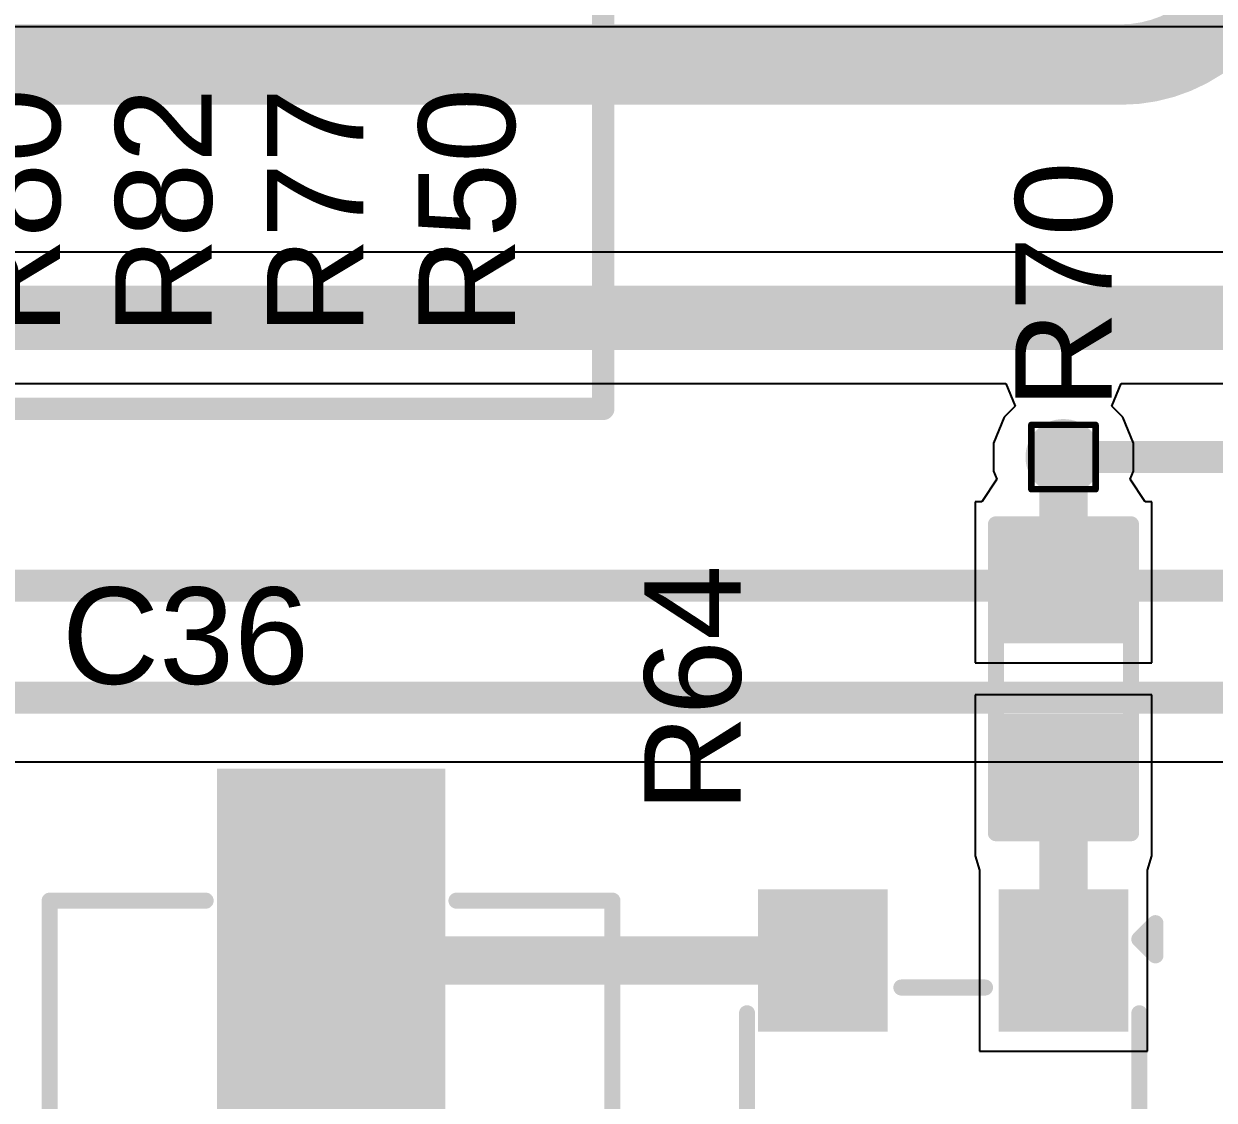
# Model space of a CAD drawing. Header units: inches. Extents: x -40 to 219, y 2 to 133.
# Drawn here: x 45.91 to 55.31, y 30.26 to 38.76 of the extents above; entities that cross this region are included whole.
import ezdxf

# ---------------------------------------------------------------- set-up
doc = ezdxf.new("R2010")
doc.units = ezdxf.units.IN
for name, color, linetype in [('Bottom Layer', 5, 'Continuous'), ('Drill Drawing', 1, 'Continuous'), ('Top Layer', 1, 'Continuous'), ('Top Overlay', 2, 'Continuous'), ('Top Paste', 8, 'Continuous'), ('Top Solder', 216, 'Continuous'), ('Via Holes', 16, 'Continuous')]:
    doc.layers.add(name, color=color, linetype=linetype)
doc.styles.add('Arial', font='', dxfattribs={"height": 0.2})
doc.styles.get('Arial').set_extended_font_data('Arial')

# ---------------------------------------------------------------- blocks, each defined once
blk = doc.blocks.new('R___0603_48')
at = {"layer": 'Top Layer'}
for points in [[(-0.3809999999999999, 0.4445), (-0.3809999999999999, -0.4445), (-1.143, -0.4445), (-1.143, 0.4445)], [(1.143, 0.4445), (1.143, -0.4445), (0.3809999999999999, -0.4445), (0.3809999999999999, 0.4445)]]:
    blk.add_hatch(color=1, dxfattribs=at).paths.add_polyline_path(points)
at = {"layer": 'Top Paste'}
for points in [[(-0.3809999999999999, 0.4445), (-0.3809999999999999, -0.4445), (-1.143, -0.4445), (-1.143, 0.4445)], [(1.143, 0.4445), (1.143, -0.4445), (0.3809999999999999, -0.4445), (0.3809999999999999, 0.4445)]]:
    blk.add_hatch(color=8, dxfattribs=at).paths.add_polyline_path(points)
at = {"layer": 'Top Solder'}
for points in [[(-0.2794, 0.5460999999999999), (-0.2794, -0.5460999999999999), (-1.2446, -0.5460999999999999), (-1.2446, 0.5460999999999999)], [(1.2446, 0.5460999999999999), (1.2446, -0.5460999999999999), (0.2794, -0.5460999999999999), (0.2794, 0.5460999999999999)]]:
    blk.add_hatch(color=216, dxfattribs=at).paths.add_polyline_path(points)
at = {"layer": 'Top Overlay'}
for points in [[(-1.2192, 0.5334, 0.127, 0.127, 0), (1.2192, 0.5334, 0.127, 0.127, 0)], [(-1.2192, 0.5334, 0.127, 0.127, 0), (-1.2192, -0.5334, 0.127, 0.127, 0)], [(1.2192, 0.5334, 0.127, 0.127, 0), (1.2192, -0.5334, 0.127, 0.127, 0)], [(-1.2192, -0.5334, 0.127, 0.127, 0), (1.2192, -0.5334, 0.127, 0.127, 0)]]:
    blk.add_lwpolyline(points, format="xyseb", dxfattribs=at)
for points in [[(-1.25095, 0.5334, 0.0635, 0.0635, 1), (-1.18745, 0.5334, 0.0635, 0.0635, 1)], [(-1.25095, 0.5334, 0.0635, 0.0635, 1), (-1.18745, 0.5334, 0.0635, 0.0635, 1)], [(1.18745, 0.5334, 0.0635, 0.0635, 1), (1.25095, 0.5334, 0.0635, 0.0635, 1)], [(1.18745, 0.5334, 0.0635, 0.0635, 1), (1.25095, 0.5334, 0.0635, 0.0635, 1)], [(-1.25095, -0.5334, 0.0635, 0.0635, 1), (-1.18745, -0.5334, 0.0635, 0.0635, 1)], [(-1.25095, -0.5334, 0.0635, 0.0635, 1), (-1.18745, -0.5334, 0.0635, 0.0635, 1)], [(1.18745, -0.5334, 0.0635, 0.0635, 1), (1.25095, -0.5334, 0.0635, 0.0635, 1)], [(1.18745, -0.5334, 0.0635, 0.0635, 1), (1.25095, -0.5334, 0.0635, 0.0635, 1)]]:
    blk.add_lwpolyline(points, format="xyseb", close=True, dxfattribs=at)
blk = doc.blocks.new('SOT_23_117')
at = {"layer": 'Top Layer'}
for points in [[(-0.41000045, 1.46000089), (0.41000045, 1.46000089), (0.41000045, 0.54000019), (-0.41000045, 0.54000019)], [(-1.36000109, -0.54000019), (-0.54000019, -0.54000019), (-0.54000019, -1.46000089), (-1.36000109, -1.46000089)], [(0.54000019, -0.54000019), (1.36000109, -0.54000019), (1.36000109, -1.46000089), (0.54000019, -1.46000089)]]:
    blk.add_hatch(color=1, dxfattribs=at).paths.add_polyline_path(points)
at = {"layer": 'Top Paste'}
for points in [[(-0.41000045, 1.46000089), (0.41000045, 1.46000089), (0.41000045, 0.54000019), (-0.41000045, 0.54000019)], [(-1.36000109, -0.54000019), (-0.54000019, -0.54000019), (-0.54000019, -1.46000089), (-1.36000109, -1.46000089)], [(0.54000019, -0.54000019), (1.36000109, -0.54000019), (1.36000109, -1.46000089), (0.54000019, -1.46000089)]]:
    blk.add_hatch(color=8, dxfattribs=at).paths.add_polyline_path(points)
at = {"layer": 'Top Solder'}
for points in [[(-0.51160045, 1.56160089), (0.51160045, 1.56160089), (0.51160045, 0.43840019), (-0.51160045, 0.43840019)], [(-1.46160109, -0.43840019), (-0.43840019, -0.43840019), (-0.43840019, -1.56160089), (-1.46160109, -1.56160089)], [(0.43840019, -0.43840019), (1.46160109, -0.43840019), (1.46160109, -1.56160089), (0.43840019, -1.56160089)]]:
    blk.add_hatch(color=216, dxfattribs=at).paths.add_polyline_path(points)
at = {"layer": 'Top Overlay'}
for points in [[(-0.5588, 0.8128, 0.127, 0.127, 0), (-1.54940254, 0.8127974599999999, 0.127, 0.127, 0)], [(-1.5494, -0.5841999999999999, 0.127, 0.127, 0), (-1.54940254, 0.8127974599999999, 0.127, 0.127, 0)], [(1.54940254, 0.8127974599999999, 0.127, 0.127, 0), (0.5588, 0.8128, 0.127, 0.127, 0)], [(1.54940254, 0.8127974599999999, 0.127, 0.127, 0), (1.5494, -0.5841999999999999, 0.127, 0.127, 0)], [(0.3302, -0.7874, 0.127, 0.127, 0), (-0.3302, -0.7874, 0.127, 0.127, 0)], [(-1.5494, -1.1684, 0.127, 0.127, 0), (-1.6764, -1.0414, 0.127, 0.127, 0)], [(-1.6764, -1.0414, 0.127, 0.127, 0), (-1.6764, -1.29540254, 0.127, 0.127, 0)], [(-1.5494, -1.1684, 0.127, 0.127, 0), (-1.6764, -1.29540254, 0.127, 0.127, 0)]]:
    blk.add_lwpolyline(points, format="xyseb", dxfattribs=at)
for points in [[(-1.58115254, 0.8127974599999999, 0.0635, 0.0635, 1), (-1.51765254, 0.8127974599999999, 0.0635, 0.0635, 1)], [(-1.58115254, 0.8127974599999999, 0.0635, 0.0635, 1), (-1.51765254, 0.8127974599999999, 0.0635, 0.0635, 1)], [(-0.5905499999999999, 0.8128, 0.0635, 0.0635, 1), (-0.52705, 0.8128, 0.0635, 0.0635, 1)], [(0.52705, 0.8128, 0.0635, 0.0635, 1), (0.5905499999999999, 0.8128, 0.0635, 0.0635, 1)], [(1.51765254, 0.8127974599999999, 0.0635, 0.0635, 1), (1.58115254, 0.8127974599999999, 0.0635, 0.0635, 1)], [(1.51765254, 0.8127974599999999, 0.0635, 0.0635, 1), (1.58115254, 0.8127974599999999, 0.0635, 0.0635, 1)], [(-1.58115, -0.5841999999999999, 0.0635, 0.0635, 1), (-1.51765, -0.5841999999999999, 0.0635, 0.0635, 1)], [(1.51765, -0.5841999999999999, 0.0635, 0.0635, 1), (1.58115, -0.5841999999999999, 0.0635, 0.0635, 1)], [(-0.36195, -0.7874, 0.0635, 0.0635, 1), (-0.29845, -0.7874, 0.0635, 0.0635, 1)], [(0.29845, -0.7874, 0.0635, 0.0635, 1), (0.36195, -0.7874, 0.0635, 0.0635, 1)], [(-1.70815, -1.0414, 0.0635, 0.0635, 1), (-1.64465, -1.0414, 0.0635, 0.0635, 1)], [(-1.70815, -1.0414, 0.0635, 0.0635, 1), (-1.64465, -1.0414, 0.0635, 0.0635, 1)], [(-1.58115, -1.1684, 0.0635, 0.0635, 1), (-1.51765, -1.1684, 0.0635, 0.0635, 1)], [(-1.58115, -1.1684, 0.0635, 0.0635, 1), (-1.51765, -1.1684, 0.0635, 0.0635, 1)], [(-1.70815, -1.29540254, 0.0635, 0.0635, 1), (-1.64465, -1.29540254, 0.0635, 0.0635, 1)], [(-1.70815, -1.29540254, 0.0635, 0.0635, 1), (-1.64465, -1.29540254, 0.0635, 0.0635, 1)]]:
    blk.add_lwpolyline(points, format="xyseb", close=True, dxfattribs=at)
blk = doc.blocks.new('RVT1E100M0405__176')
at = {"layer": 'Top Layer'}
for points in [[(-3.09999888, 0.7999996699999999), (-0.499999, 0.7999996699999999), (-0.499999, -0.7999996699999999), (-3.09999888, -0.7999996699999999)], [(0.50000154, 0.7999996699999999), (3.10000142, 0.7999996699999999), (3.10000142, -0.7999996699999999), (0.50000154, -0.7999996699999999)]]:
    blk.add_hatch(color=1, dxfattribs=at).paths.add_polyline_path(points)
at = {"layer": 'Top Paste'}
for points in [[(-3.09999888, 0.7999996699999999), (-0.499999, 0.7999996699999999), (-0.499999, -0.7999996699999999), (-3.09999888, -0.7999996699999999)], [(0.50000154, 0.7999996699999999), (3.10000142, 0.7999996699999999), (3.10000142, -0.7999996699999999), (0.50000154, -0.7999996699999999)]]:
    blk.add_hatch(color=8, dxfattribs=at).paths.add_polyline_path(points)
at = {"layer": 'Top Solder'}
for points in [[(-3.20159888, 0.90159967), (-0.398399, 0.90159967), (-0.398399, -0.90159967), (-3.20159888, -0.90159967)], [(0.39840154, 0.90159967), (3.20160142, 0.90159967), (3.20160142, -0.90159967), (0.39840154, -0.90159967)]]:
    blk.add_hatch(color=216, dxfattribs=at).paths.add_polyline_path(points)
at = {"layer": 'Top Overlay'}
for points in [[(-1.4605, 2.2225, 0.127, 0.127, 0), (-2.159, 1.524, 0.127, 0.127, 0)], [(-1.4605, 2.2225, 0.127, 0.127, 0), (-1.27, 2.2225, 0.127, 0.127, 0)], [(-1.27, 2.2225, 0.127, 0.127, 0), (2.159, 2.2225, 0.127, 0.127, 0)], [(2.159, 2.2225, 0.127, 0.127, 0), (2.159, 0.9905999999999999, 0.127, 0.127, 0)], [(-2.7432, 1.651, 0.127, 0.127, 0), (-2.7432, 0.9397999999999999, 0.127, 0.127, 0)], [(-2.159, 1.524, 0.127, 0.127, 0), (-2.15899746, 0.9652025399999999, 0.127, 0.127, 0)], [(-3.0988, 1.2954, 0.127, 0.127, 0), (-2.3876, 1.2954, 0.127, 0.127, 0)], [(-2.15899746, -0.9652025399999999, 0.127, 0.127, 0), (-2.159, -1.524, 0.127, 0.127, 0)], [(2.159, -0.9905999999999999, 0.127, 0.127, 0), (2.159, -2.2225, 0.127, 0.127, 0)], [(-2.159, -1.524, 0.127, 0.127, 0), (-1.4605, -2.2225, 0.127, 0.127, 0)], [(-1.4605, -2.2225, 0.127, 0.127, 0), (-1.27, -2.2225, 0.127, 0.127, 0)], [(-1.27, -2.2225, 0.127, 0.127, 0), (2.159, -2.2225, 0.127, 0.127, 0)]]:
    blk.add_lwpolyline(points, format="xyseb", dxfattribs=at)
for points in [[(-1.49225, 2.2225, 0.0635, 0.0635, 1), (-1.42875, 2.2225, 0.0635, 0.0635, 1)], [(-1.49225, 2.2225, 0.0635, 0.0635, 1), (-1.42875, 2.2225, 0.0635, 0.0635, 1)], [(-1.30175, 2.2225, 0.0635, 0.0635, 1), (-1.23825, 2.2225, 0.0635, 0.0635, 1)], [(-1.30175, 2.2225, 0.0635, 0.0635, 1), (-1.23825, 2.2225, 0.0635, 0.0635, 1)], [(2.12725, 2.2225, 0.0635, 0.0635, 1), (2.19075, 2.2225, 0.0635, 0.0635, 1)], [(2.12725, 2.2225, 0.0635, 0.0635, 1), (2.19075, 2.2225, 0.0635, 0.0635, 1)], [(-2.77495, 1.651, 0.0635, 0.0635, 1), (-2.71145, 1.651, 0.0635, 0.0635, 1)], [(-2.19075, 1.524, 0.0635, 0.0635, 1), (-2.12725, 1.524, 0.0635, 0.0635, 1)], [(-2.19075, 1.524, 0.0635, 0.0635, 1), (-2.12725, 1.524, 0.0635, 0.0635, 1)], [(-3.13055, 1.2954, 0.0635, 0.0635, 1), (-3.06705, 1.2954, 0.0635, 0.0635, 1)], [(-2.41935, 1.2954, 0.0635, 0.0635, 1), (-2.35585, 1.2954, 0.0635, 0.0635, 1)], [(2.12725, 0.9905999999999999, 0.0635, 0.0635, 1), (2.19075, 0.9905999999999999, 0.0635, 0.0635, 1)], [(-2.77495, 0.9397999999999999, 0.0635, 0.0635, 1), (-2.71145, 0.9397999999999999, 0.0635, 0.0635, 1)], [(-2.19074746, 0.9652025399999999, 0.0635, 0.0635, 1), (-2.12724746, 0.9652025399999999, 0.0635, 0.0635, 1)], [(-2.19074746, -0.9652025399999999, 0.0635, 0.0635, 1), (-2.12724746, -0.9652025399999999, 0.0635, 0.0635, 1)], [(2.12725, -0.9905999999999999, 0.0635, 0.0635, 1), (2.19075, -0.9905999999999999, 0.0635, 0.0635, 1)], [(-2.19075, -1.524, 0.0635, 0.0635, 1), (-2.12725, -1.524, 0.0635, 0.0635, 1)], [(-2.19075, -1.524, 0.0635, 0.0635, 1), (-2.12725, -1.524, 0.0635, 0.0635, 1)], [(-1.49225, -2.2225, 0.0635, 0.0635, 1), (-1.42875, -2.2225, 0.0635, 0.0635, 1)], [(-1.49225, -2.2225, 0.0635, 0.0635, 1), (-1.42875, -2.2225, 0.0635, 0.0635, 1)], [(-1.30175, -2.2225, 0.0635, 0.0635, 1), (-1.23825, -2.2225, 0.0635, 0.0635, 1)], [(-1.30175, -2.2225, 0.0635, 0.0635, 1), (-1.23825, -2.2225, 0.0635, 0.0635, 1)], [(2.12725, -2.2225, 0.0635, 0.0635, 1), (2.19075, -2.2225, 0.0635, 0.0635, 1)], [(2.12725, -2.2225, 0.0635, 0.0635, 1), (2.19075, -2.2225, 0.0635, 0.0635, 1)]]:
    blk.add_lwpolyline(points, format="xyseb", close=True, dxfattribs=at)

msp = doc.modelspace()

# ---------------------------------------------------------------- hatches: boundary and pattern name
at = {"layer": 'Bottom Layer'}
h = msp.add_hatch(color=5, dxfattribs=at)
edge = h.paths.add_edge_path()
edge.add_arc((54.12234286, 35.33839262), 0.2999994, 0, 360)
at = {"layer": 'Top Layer'}
h = msp.add_hatch(color=1, dxfattribs=at)
edge = h.paths.add_edge_path()
edge.add_arc((54.12234286, 35.33839262), 0.2999994, 0, 360)
at = {"layer": 'Via Holes'}
h = msp.add_hatch(color=7, dxfattribs=at)
edge = h.paths.add_edge_path()
edge.add_arc((54.12234286, 35.33839262), 0.1499997, 0, 360)

# ---------------------------------------------------------------- linework, layer by layer
at = {"layer": 'Bottom Layer'}
msp.add_line((60.15721267999999, 32.92838474), (41.36828149999999, 32.92838474), dxfattribs=at)
for points in [[(55.69620306, 39.55469609999999, 0.635, 0.635, -0.4142135623730951), (54.57869958, 38.43719262, 0.635, 0.635, 0)], [(45.56597694, 38.43719262, 0.635, 0.635, 0), (54.57869958, 38.43719262, 0.635, 0.635, 0)], [(54.12234286, 35.33839262, 0.254, 0.254, 0), (55.7620551, 35.33839262, 0.254, 0.254, 0)], [(43.42141938, 34.32239262, 0.254, 0.254, 0), (56.55709542, 34.32239262, 0.254, 0.254, 0)], [(41.65120956, 33.43910761999999, 0.254, 0.254, 0), (57.13754638, 33.43910761999999, 0.254, 0.254, 0)]]:
    msp.add_lwpolyline(points, format="xyseb", dxfattribs=at)
for points in [[(54.41994957999999, 38.43719262, 0.3175, 0.3175, 1), (54.73744958, 38.43719262, 0.3175, 0.3175, 1)], [(54.41994957999999, 38.43719262, 0.3175, 0.3175, 1), (54.73744958, 38.43719262, 0.3175, 0.3175, 1)], [(54.05884286, 35.33839262, 0.127, 0.127, 1), (54.18584286, 35.33839262, 0.127, 0.127, 1)]]:
    msp.add_lwpolyline(points, format="xyseb", close=True, dxfattribs=at)
at = {"layer": 'Drill Drawing'}
for points in [[(53.86834285999999, 35.59239262, 0.0508, 0.0508, 0), (54.37634285999999, 35.59239262, 0.0508, 0.0508, 0)], [(53.86834285999999, 35.08439262, 0.0508, 0.0508, 0), (53.86834285999999, 35.59239262, 0.0508, 0.0508, 0)], [(54.37634285999999, 35.08439262, 0.0508, 0.0508, 0), (54.37634285999999, 35.59239262, 0.0508, 0.0508, 0)], [(53.86834285999999, 35.08439262, 0.0508, 0.0508, 0), (54.37634285999999, 35.08439262, 0.0508, 0.0508, 0)]]:
    msp.add_lwpolyline(points, format="xyseb", dxfattribs=at)
for points in [[(53.85564286, 35.59239262, 0.0254, 0.0254, 1), (53.88104286, 35.59239262, 0.0254, 0.0254, 1)], [(53.85564286, 35.59239262, 0.0254, 0.0254, 1), (53.88104286, 35.59239262, 0.0254, 0.0254, 1)], [(54.36364286, 35.59239262, 0.0254, 0.0254, 1), (54.38904286, 35.59239262, 0.0254, 0.0254, 1)], [(54.36364286, 35.59239262, 0.0254, 0.0254, 1), (54.38904286, 35.59239262, 0.0254, 0.0254, 1)], [(53.85564286, 35.08439262, 0.0254, 0.0254, 1), (53.88104286, 35.08439262, 0.0254, 0.0254, 1)], [(53.85564286, 35.08439262, 0.0254, 0.0254, 1), (53.88104286, 35.08439262, 0.0254, 0.0254, 1)], [(54.36364286, 35.08439262, 0.0254, 0.0254, 1), (54.38904286, 35.08439262, 0.0254, 0.0254, 1)], [(54.36364286, 35.08439262, 0.0254, 0.0254, 1), (54.38904286, 35.08439262, 0.0254, 0.0254, 1)]]:
    msp.add_lwpolyline(points, format="xyseb", close=True, dxfattribs=at)
at = {"layer": 'Top Layer'}
for p, q in [((43.30187936, 38.73869824), (64.20260717999999, 38.73869824)), ((61.98252779999999, 36.95472162), (44.32477546, 36.95472162)), ((44.55582148, 35.91881818), (53.66784541999999, 35.91881818)), ((53.66784541999999, 35.91881818), (53.74149525999999, 35.74101818)), ((54.50319045999999, 35.74101818), (54.57684029999999, 35.91881818)), ((54.57684029999999, 35.91881818), (61.46457607999999, 35.91881818)), ((53.74149525999999, 35.74101818), (53.65268416, 35.65220708)), ((54.59200156, 35.65220708), (54.50319045999999, 35.74101818)), ((53.65268416, 35.65220708), (53.56834346, 35.44859052)), ((54.67634226, 35.44859052), (54.59200156, 35.65220708)), ((53.56834346, 35.44859052), (53.56834346, 35.22819472)), ((54.67634226, 35.22819472), (54.67634226, 35.44859052)), ((53.56834346, 35.22819472), (53.59546811999999, 35.16271352)), ((54.64921759999999, 35.16271352), (54.67634226, 35.22819472)), ((53.59546811999999, 35.16271352), (53.47666469999999, 34.98491098)), ((54.76802101999999, 34.98491098), (54.64921759999999, 35.16271352)), ((53.47666469999999, 34.98491098), (53.42384285999999, 34.98491098)), ((53.42384285999999, 34.98491098), (53.42384285999999, 33.71491098)), ((54.82084286, 34.98491098), (54.76802101999999, 34.98491098)), ((54.82084286, 33.71491098), (54.82084286, 34.98491098)), ((53.42384285999999, 33.71491098), (54.82084286, 33.71491098)), ((54.82084286, 33.46091098), (53.42384285999999, 33.46091098)), ((53.42384285999999, 33.46091098), (53.42384285999999, 32.24050702)), ((54.82084286, 32.24050448), (54.82084286, 33.46091098)), ((53.42383778, 32.19091352), (53.42383524, 32.19091352)), ((53.42383524, 32.19091352), (53.45833859999999, 32.07698944)), ((53.42384285999999, 32.24050702), (53.42383778, 32.19091352)), ((54.78634458, 32.07698944), (54.82085048, 32.19091352)), ((54.82084794, 32.19091352), (54.82084286, 32.24050448)), ((54.82085048, 32.19091352), (54.82084794, 32.19091352)), ((53.45833859999999, 32.07698944), (53.45834368, 32.07698689999999)), ((53.45834368, 32.07698689999999), (53.45834368, 30.64899636)), ((54.78634203999999, 32.07698689999999), (54.78634458, 32.07698944)), ((54.78634203999999, 30.64899636), (54.78634203999999, 32.07698689999999)), ((53.45834368, 30.64899636), (54.78634203999999, 30.64899636))]:
    msp.add_line(p, q, dxfattribs=at)
for points in [[(44.15253806, 36.4367699, 0.508, 0.508, 0), (61.98252779999999, 36.4367699, 0.508, 0.508, 0)], [(54.12234286, 34.34991098, 0.3809999999999999, 0.3809999999999999, 0), (54.12234286, 35.33839262, 0.3809999999999999, 0.3809999999999999, 0)], [(54.12234286, 31.36299544, 0.3809999999999999, 0.3809999999999999, 0), (54.12234286, 32.82591098, 0.3809999999999999, 0.3809999999999999, 0)], [(48.33722108, 31.36299544, 0.3809999999999999, 0.3809999999999999, 0), (52.22223998, 31.36299544, 0.3809999999999999, 0.3809999999999999, 0)], [(48.33722108, 31.35019892, 0.3809999999999999, 0.3809999999999999, 0), (48.33722108, 31.36299544, 0.3809999999999999, 0.3809999999999999, 0)], [(52.22223998, 31.36299544, 0.3809999999999999, 0.3809999999999999, 0), (52.22229077999999, 31.36304624, 0.3809999999999999, 0.3809999999999999, 0)]]:
    msp.add_lwpolyline(points, format="xyseb", dxfattribs=at)
for points in [[(54.02709286, 35.33839262, 0.1905, 0.1905, 1), (54.21759285999999, 35.33839262, 0.1905, 0.1905, 1)], [(54.02709286, 34.34991098, 0.1905, 0.1905, 1), (54.21759285999999, 34.34991098, 0.1905, 0.1905, 1)], [(54.02709286, 32.82591098, 0.1905, 0.1905, 1), (54.21759285999999, 32.82591098, 0.1905, 0.1905, 1)], [(48.24197108, 31.36299544, 0.1905, 0.1905, 1), (48.43247108, 31.36299544, 0.1905, 0.1905, 1)], [(48.24197108, 31.36299544, 0.1905, 0.1905, 1), (48.43247108, 31.36299544, 0.1905, 0.1905, 1)], [(48.24197108, 31.35019892, 0.1905, 0.1905, 1), (48.43247108, 31.35019892, 0.1905, 0.1905, 1)], [(52.12698998, 31.36299544, 0.1905, 0.1905, 1), (52.31748997999999, 31.36299544, 0.1905, 0.1905, 1)], [(52.12698998, 31.36299544, 0.1905, 0.1905, 1), (52.31748997999999, 31.36299544, 0.1905, 0.1905, 1)], [(52.12704077999999, 31.36304624, 0.1905, 0.1905, 1), (52.31754078, 31.36304624, 0.1905, 0.1905, 1)], [(54.02709286, 31.36299544, 0.1905, 0.1905, 1), (54.21759285999999, 31.36299544, 0.1905, 0.1905, 1)]]:
    msp.add_lwpolyline(points, format="xyseb", close=True, dxfattribs=at)
at = {"layer": 'Top Overlay'}
for points in [[(50.48703644, 35.71939516, 0.1778, 0.1778, 0), (50.48703644, 38.91201768, 0.1778, 0.1778, 0)], [(45.16229474, 35.71939516, 0.1778, 0.1778, 0), (50.48703644, 35.71939516, 0.1778, 0.1778, 0)]]:
    msp.add_lwpolyline(points, format="xyseb", dxfattribs=at)
msp.add_lwpolyline([(50.44258644, 35.71939516, 0.08889999999999999, 0.08889999999999999, 1), (50.53148644, 35.71939516, 0.08889999999999999, 0.08889999999999999, 1)], format="xyseb", close=True, dxfattribs=at)
msp.add_lwpolyline([(50.44258644, 35.71939516, 0.08889999999999999, 0.08889999999999999, 1), (50.53148644, 35.71939516, 0.08889999999999999, 0.08889999999999999, 1)], format="xyseb", close=True, dxfattribs=at)

# ---------------------------------------------------------------- block references
for name, p, rotation in [('R___0603_48', (54.12234286, 33.58791098), 90), ('RVT1E100M0405__176', (48.33722108, 29.67712632), 90), ('SOT_23_117', (53.17234222, 30.3629949), 180)]:
    msp.add_blockref(name, p, dxfattribs=dict(rotation=rotation))

# ---------------------------------------------------------------- texts
at = {"layer": 'Top Overlay', "style": 'Arial'}
for s, p in [('R80', (46.1972914, 36.30061574)), ('R82', (47.39472868, 36.30061574)), ('R77', (48.59216596, 36.30061574)), ('R50', (49.78960324, 36.30061574)), ('R70', (54.50321839999999, 35.71972281999999)), ('R64', (51.5734935, 32.5318755))]:
    msp.add_text(s, height=0.7619999999999999, rotation=90, dxfattribs=at).set_placement(p)
msp.add_text('C36', height=0.7619999999999999, dxfattribs=at).set_placement((46.21068482, 33.54761642))

doc.saveas('drawing.dxf')
